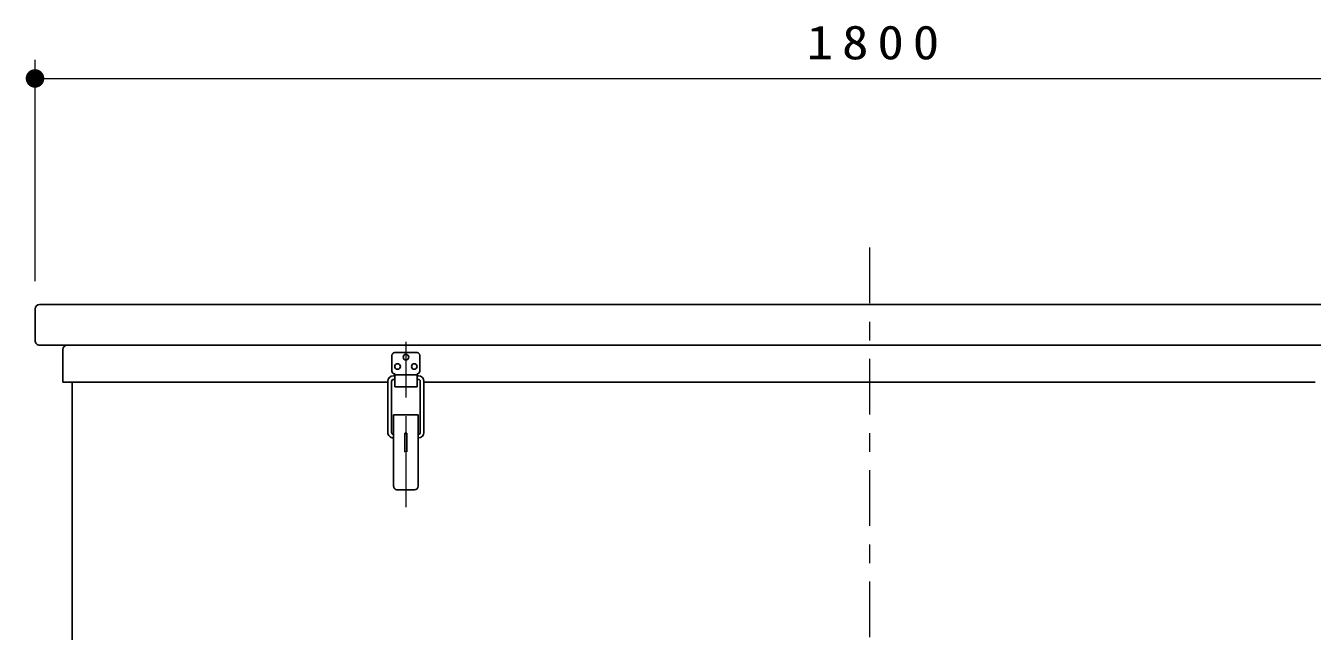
# Model space of a CAD drawing. Units: millimetres on the paper, scale 1:20. Extents: x -365 to 0, y -5 to 257.
# Drawn here: x -298.4 to -229, y 109.2 to 141.8 of the extents above; entities that cross this region are included whole.
import ezdxf

# ---------------------------------------------------------------- set-up
doc = ezdxf.new("R2010")
doc.units = ezdxf.units.MM
doc.linetypes.add('USER2', pattern=[6, 3, -1, 1, -1])
doc.layers.add('LY_1', color=7, linetype='Continuous', lineweight=25)
doc.styles.add('ＭＳ ゴシック', font='')
doc.styles.get('ＭＳ ゴシック').set_extended_font_data('MS Gothic')

# ---------------------------------------------------------------- blocks, each defined once
blk = doc.blocks.new('filled_dot')
at = {"color": 0, "linetype": 'Continuous', "lineweight": -2, "const_width": 1.25}
blk.add_lwpolyline([(-0.625, 0, 1), (0.625, 0, 1)], format="xyb", close=True, dxfattribs=at)

msp = doc.modelspace()

# ---------------------------------------------------------------- linework, layer by layer
at = {"layer": 'LY_1', "lineweight": 13}
for p, q in [((-297.854, 128.039), (-297.854, 139.966)), ((-297.854, 138.966), (-207.854, 138.966))]:
    msp.add_line(p, q, dxfattribs=at)
at = {"layer": 'LY_1', "linetype": 'USER2', "lineweight": 13}
for p, q in [((-252.854, 129.845), (-252.854, 85.381)), ((-277.854, 124.766), (-277.854, 115.851))]:
    msp.add_line(p, q, dxfattribs=at)
at = {"layer": 'LY_1'}
for p, q in [((-297.854, 126.539), (-297.854, 124.839)), ((-297.604, 126.789), (-208.104, 126.789)), ((-297.604, 124.589), (-208.104, 124.589)), ((-296.354, 124.359), (-296.354, 122.589)), ((-278.454, 124.189), (-277.254, 124.189)), ((-278.604, 124.039), (-278.604, 123.189)), ((-277.104, 124.039), (-277.104, 123.189)), ((-278.529, 122.939), (-278.454, 122.939)), ((-278.454, 123.039), (-278.454, 122.339)), ((-278.454, 122.989), (-277.254, 122.989)), ((-277.254, 123.039), (-277.254, 122.339)), ((-277.254, 122.939), (-277.179, 122.939)), ((-296.354, 122.589), (-278.829, 122.589)), ((-295.854, 122.589), (-295.854, 104.789)), ((-278.829, 122.639), (-278.829, 119.889)), ((-278.629, 122.639), (-278.629, 119.889)), ((-278.529, 122.739), (-278.454, 122.739)), ((-278.454, 122.339), (-277.254, 122.339)), ((-277.254, 122.739), (-277.179, 122.739)), ((-277.079, 122.639), (-277.079, 119.889)), ((-276.879, 122.639), (-276.879, 119.889)), ((-276.879, 122.589), (-228.829, 122.589)), ((-278.516, 120.839), (-277.191, 120.839)), ((-278.516, 120.839), (-278.516, 116.989)), ((-277.191, 120.839), (-277.191, 116.989)), ((-277.904, 119.839), (-277.804, 119.839)), ((-277.904, 119.839), (-277.904, 118.839)), ((-277.804, 119.839), (-277.804, 118.839)), ((-277.904, 118.839), (-277.804, 118.839)), ((-278.316, 116.789), (-277.391, 116.789))]:
    msp.add_line(p, q, dxfattribs=at)
for centre in [(-278.304, 123.439), (-277.854, 123.939), (-277.404, 123.439)]:
    msp.add_circle(centre, 0.15, dxfattribs=at)
for centre, radius, start, end in [((-297.604, 126.539), 0.25, 90, 180), ((-297.604, 124.839), 0.25, 179.99999, 270), ((-296.124, 124.359), 0.23, 90, 180), ((-278.454, 124.039), 0.15, 90, 180), ((-277.254, 124.039), 0.15, 0, 90), ((-278.529, 122.639), 0.3, 90, 180), ((-278.454, 123.189), 0.15, 179.99999, 270), ((-277.254, 123.189), 0.15, 270, 0), ((-277.179, 122.639), 0.3, 0, 90), ((-278.529, 122.639), 0.1, 90, 180), ((-277.179, 122.639), 0.1, 0, 90), ((-278.529, 119.889), 0.3, 179.99999, 270), ((-278.529, 119.889), 0.1, 179.99999, 270), ((-277.179, 119.889), 0.1, 270, 0), ((-277.179, 119.889), 0.3, 270, 0), ((-278.316, 116.989), 0.2, 179.99999, 270), ((-277.391, 116.989), 0.2, 270, 0)]:
    msp.add_arc(centre, radius, start, end, dxfattribs=at)

# ---------------------------------------------------------------- block references
at = {"layer": 'LY_1', "lineweight": 13, "xscale": 0.4, "yscale": 0.4}
msp.add_blockref('filled_dot', (-297.854, 138.966), dxfattribs=at)

# ---------------------------------------------------------------- texts
at = {"layer": 'LY_1', "insert": (-252.433, 139.966), "char_height": 1.833, "attachment_point": 8, "style": 'ＭＳ ゴシック'}
msp.add_mtext('\\T1.33;\\W1.15;1800', dxfattribs=at)

doc.saveas('drawing.dxf')
